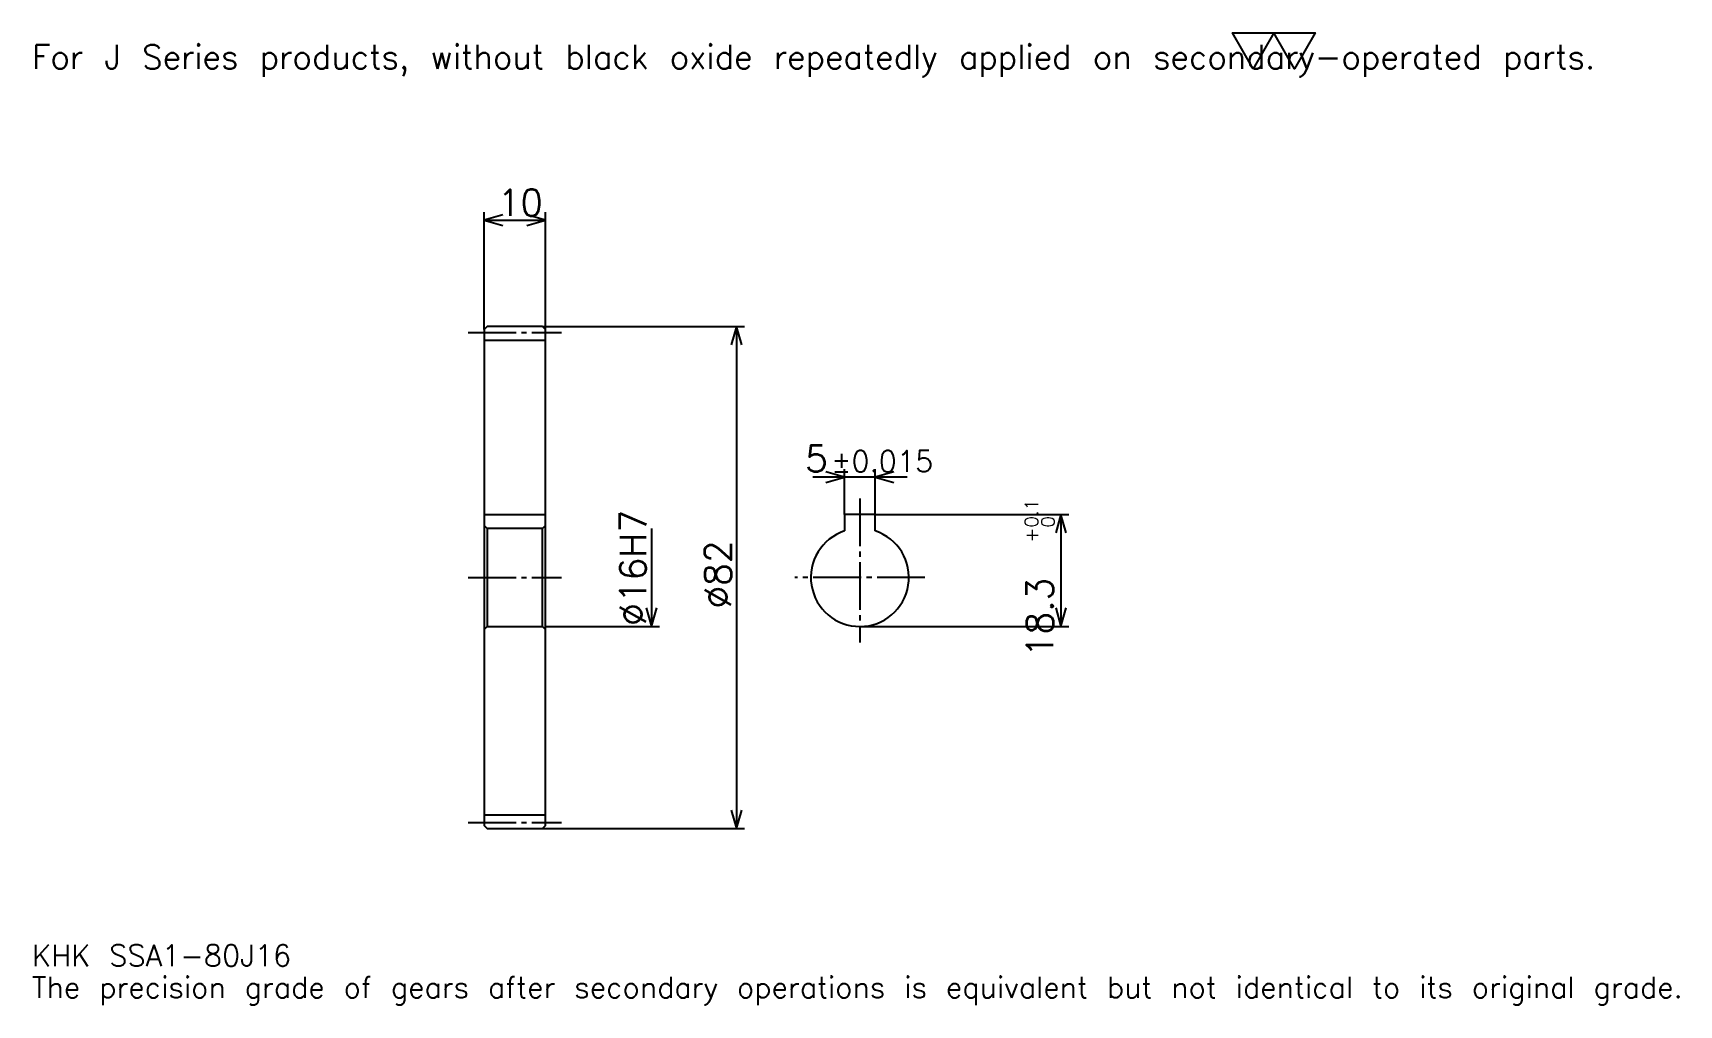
# Model space of a CAD drawing. Extents: x 9 to 278, y 3 to 162.
import ezdxf

# ---------------------------------------------------------------- set-up
doc = ezdxf.new("R2010")
doc.units = 0
doc.linetypes.add('DASHDOT', pattern=[10.402174, 7.80163, -0.866848, 0.866848, -0.866848])
doc.layers.get('0').update_dxf_attribs({"linetype": 'CONTINUOUS'})
doc.layers.add('DASHDOT', color=6, linetype='DASHDOT')
doc.styles.add('KANJI', font='TXT', dxfattribs={"bigfont": 'BIGFONT'})

msp = doc.modelspace()

# ---------------------------------------------------------------- linework, layer by layer
at = {"color": 5}
for p, q in [((82.502716, 113.990486), (82.502716, 132.627716)), ((92.502716, 113.990486), (92.502716, 132.627716)), ((82.502716, 131.327438), (92.502716, 131.327438)), ((82.502716, 113.490486), (82.502716, 113.990486)), ((92.002716, 113.990486), (92.502716, 113.990486)), ((92.502716, 113.990486), (125.009506, 113.990486)), ((92.502716, 113.490486), (92.502716, 113.990486)), ((123.709236, 113.990486), (123.709236, 31.990486)), ((151.546204, 89.358421), (136.144012, 89.358421)), ((141.345108, 83.290489), (141.345108, 90.658691)), ((146.345108, 83.290489), (146.345108, 90.658691)), ((109.839676, 80.990486), (109.839676, 64.990486)), ((146.345108, 83.290489), (177.985046, 83.290489)), ((176.684784, 83.290489), (176.684784, 64.990486)), ((92.502716, 64.990486), (111.139946, 64.990486)), ((143.845108, 64.990486), (177.985046, 64.990486)), ((92.002716, 31.990486), (92.502716, 31.990486)), ((92.502716, 31.990486), (125.009506, 31.990486))]:
    msp.add_line(p, q, dxfattribs=at)
at = {"color": 4}
for p, q in [((82.502716, 111.740486), (92.502716, 111.740486)), ((82.502716, 83.290489), (92.502716, 83.290489)), ((92.502716, 81.490486), (92.002716, 80.990486)), ((82.502716, 64.490486), (83.002716, 64.990486)), ((92.502716, 64.490486), (92.002716, 64.990486)), ((82.502716, 34.240486), (92.502716, 34.240486))]:
    msp.add_line(p, q, dxfattribs=at)
at = {"color": 7}
msp.add_lwpolyline([(208.043472, 156.032608), (204.662766, 161.892502), (218.185593, 161.892502), (214.804886, 156.032608), (211.424179, 161.892502), (208.043472, 156.032608)], dxfattribs=at)
at = {"color": 5}
for points in [[(85.536682, 132.19429), (82.502716, 131.327438), (85.536682, 130.460602)], [(89.46875, 130.460602), (92.502716, 131.327438), (89.46875, 132.19429)], [(124.57608, 110.95652), (123.709236, 113.990486), (122.842392, 110.95652)], [(138.311142, 88.491577), (141.345108, 89.358421), (138.311142, 90.225266)], [(149.379074, 90.225266), (146.345108, 89.358421), (149.379074, 88.491577)], [(177.551636, 80.256516), (176.684784, 83.290489), (175.817932, 80.256516)], [(108.972824, 68.024452), (109.839676, 64.990486), (110.70652, 68.024452)], [(175.817932, 68.024452), (176.684784, 64.990486), (177.551636, 68.024452)], [(122.842392, 35.024452), (123.709236, 31.990486), (124.57608, 35.024452)]]:
    msp.add_lwpolyline(points, dxfattribs=at)
at = {"color": 4}
for points in [[(82.502716, 64.490486), (82.502716, 32.490486), (83.002716, 31.990486), (92.002716, 31.990486), (92.502716, 32.490486), (92.502716, 113.490486), (92.002716, 113.990486), (83.002716, 113.990486), (82.502716, 113.490486), (82.502716, 64.490486)], [(82.502716, 81.490486), (83.002716, 80.990486), (83.002716, 64.990486), (92.002716, 64.990486), (92.002716, 80.990486), (83.002716, 80.990486)], [(146.345108, 80.589828), (146.345108, 83.290489), (141.345108, 83.290489), (141.345108, 80.589828)]]:
    msp.add_lwpolyline(points, dxfattribs=at)
msp.add_arc((143.845108, 72.990486), 8, 108.20995733, 71.79004267, dxfattribs=at)
at = {"layer": 'DASHDOT', "color": 7}
for p, q in [((79.902176, 112.990486), (95.103256, 112.990486)), ((143.845108, 85.891029), (143.845108, 62.389942)), ((79.902176, 72.990486), (95.103256, 72.990486)), ((154.445648, 72.990486), (133.244568, 72.990486)), ((79.902176, 32.990486), (95.103256, 32.990486))]:
    msp.add_line(p, q, dxfattribs=at)

# ---------------------------------------------------------------- texts
at = {"color": 7, "style": 'KANJI'}
for s, height, p in [('For J Series products, without black oxide repeatedly applied on secondary-operated parts.', 3.900815, (8.668478, 156.032608)), ('10', 4.334239, (84.685463, 132.02092)), ('5', 4.334239, (134.898376, 90.225266)), ('%%p0.015', 3.467391, (139.188751, 90.225266)), ('KHK SSA1-80J16', 3.467391, (8.668478, 9.535326)), ('The precision grade of gears after secondary operations is equivalent but not identical to its original grade.', 3.467391, (8.668478, 4.334239))]:
    msp.add_text(s, height=height, dxfattribs=at).set_placement(p)
for s, height, p in [('%%c16H7', 4.334239, (108.972824, 65.080498)), ('0.1', 2.16712, (172.957336, 81.139496)), ('+', 2.16712, (172.957336, 78.712318)), ('0', 2.16712, (175.644562, 81.139496)), ('%%c82', 4.334239, (122.842392, 67.897751)), ('18.3', 4.334239, (175.384521, 59.952019))]:
    msp.add_text(s, height=height, rotation=90, dxfattribs=at).set_placement(p)

doc.saveas('drawing.dxf')
